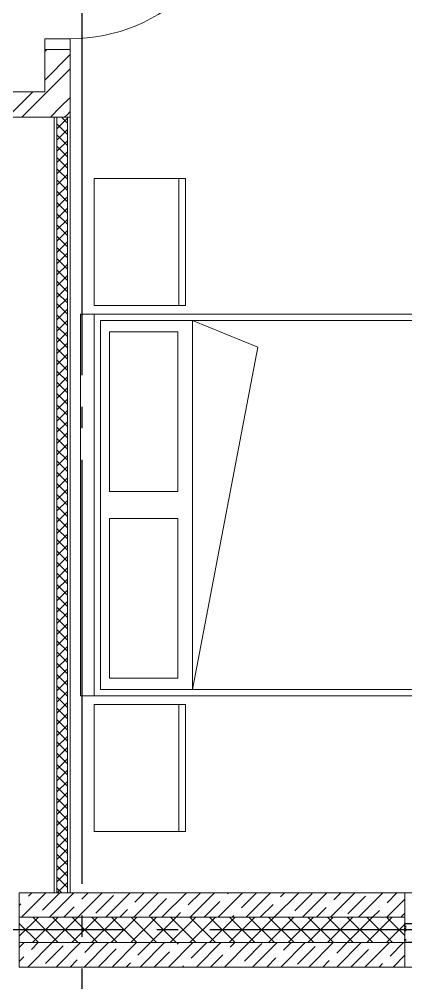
# Model space of a CAD drawing. Header units: millimetres. Extents: x 53645 to 137188, y 78097 to 135533.
# Drawn here: x 121883 to 123707, y 104205 to 108751 of the extents above; entities that cross this region are included whole.
import ezdxf

# ---------------------------------------------------------------- set-up
doc = ezdxf.new("R2010")
doc.units = ezdxf.units.MM
doc.linetypes.add('CONTI', pattern=[0])
doc.linetypes.add('GOST2.303 5', pattern=[24, 20, -1.5, 1, -1.5])
doc.layers.add('axis_dim', color=40, linetype='CONTI')
doc.layers.add('PVC', color=7, linetype='Continuous')
for name, color, linetype, lineweight in [('doors_windows', 4, 'Continuous', 5), ('furniture', 36, 'Continuous', 0), ('Wall2', 5, 'Continuous', 5)]:
    doc.layers.add(name, color=color, linetype=linetype, lineweight=lineweight)

# ---------------------------------------------------------------- blocks, each defined once
blk = doc.blocks.new('2')
at = {"color": 0, "ltscale": 20}
for p, q in [((63.5, 1540.9), (463.5, 1540.9)), ((63.5, 940.9), (63.5, 1540.9)), ((463.5, 940.9), (463.5, 1540.9)), ((63.5, 940.9), (463.5, 940.9)), ((0, 900), (0, -900)), ((0, 900), (63.5, 900)), ((63.5, 900), (63.5, -900)), ((2063.5, 900), (63.5, 900)), ((63.5, 900), (463.5, 900)), ((93.5, 870), (93.5, -870)), ((1933.5, 870), (93.5, 870)), ((528.4, -870), (528.4, 870)), ((836.6, 745.2), (528.4, 870)), ((2063.5, -900), (2063.5, 900)), ((136.4, 63.4), (136.4, 817.8)), ((136.4, 817.8), (458, 817.8)), ((458, 817.8), (458, 63.4)), ((528.4, -870), (836.6, 745.2)), ((2033.5, -770), (2033.5, 770)), ((136.4, 63.4), (458, 63.4)), ((136.4, -63.4), (136.4, -817.8)), ((136.4, -63.4), (458, -63.4)), ((458, -817.8), (458, -63.4)), ((136.4, -817.8), (458, -817.8)), ((0, -900), (63.5, -900)), ((63.5, -900), (2063.5, -900)), ((93.5, -870), (1933.5, -870)), ((63.5, -940.8), (463.5, -940.8)), ((63.5, -940.8), (63.5, -1540.8)), ((463.5, -940.8), (463.5, -1540.8)), ((63.5, -1540.8), (463.5, -1540.8))]:
    blk.add_line(p, q, dxfattribs=at)
for points in [[(463.5, 1540.9), (494.9, 1540.9), (494.9, 940.9), (463.5, 940.9)], [(463.5, -940.8), (494.9, -940.8), (494.9, -1540.8), (463.5, -1540.8)]]:
    blk.add_lwpolyline(points, close=True, dxfattribs=at)
for centre, start, end in [((1933.5, 770), 0, 90), ((1933.5, -770), 270, 0)]:
    blk.add_arc(centre, 100, start, end, dxfattribs=at)
blk = doc.blocks.new('*U56')
at = {"layer": 'PVC'}
for points in [[(1928.2, 0), (1999.9, 0, -0.414214), (2000.4, -0.5), (2000.4, -2.4), (2000.4, -2.7), (1998.9, -4.2), (1998.4, -4.2, -0.414214), (1997.9, -3.7), (1997.9, -3.3, -0.198912), (1997.9, -3.2), (1998.6, -2.5, 0.700208), (1998.3, -2), (1994.1, -2.4, 0.388879)], [(1994.1, -12), (1998, -12.3, 0.700208), (1998.3, -11.8), (1997.9, -11.4, -0.198912), (1997.9, -11.3), (1997.9, -10.9, -0.414214), (1998.4, -10.4), (1998.9, -10.4), (2000.4, -11.9), (2000.4, -14.4), (1998.9, -15.9), (1998.4, -15.9, -0.414214), (1997.9, -15.4), (1997.9, -15, -0.198912), (1997.9, -14.9), (1998.3, -14.5, 0.700208), (1998, -14), (1994.1, -14.3, 0.388879)], [(1994.1, -55.7), (1998, -56, 0.700208), (1998.3, -55.5), (1997.9, -55.1, -0.198912), (1997.9, -55), (1997.9, -54.6, -0.414214), (1998.4, -54.1), (1998.9, -54.1), (2000.4, -55.6), (2000.4, -58.1), (1998.9, -59.6), (1998.4, -59.6, -0.414214), (1997.9, -59.1), (1997.9, -58.7, -0.198912), (1997.9, -58.6), (1998.3, -58.2, 0.700208), (1998, -57.7), (1994.1, -58, 0.388879)], [(1994.1, -67.6), (1998.3, -68, 0.700208), (1998.6, -67.5), (1997.9, -66.8, -0.198912), (1997.9, -66.7), (1997.9, -66.3, -0.414214), (1998.4, -65.8), (1998.9, -65.8), (2000.4, -67.3), (2000.4, -67.6), (2000.4, -69.5, -0.414214), (1999.9, -70), (1994.2, -70, 0.414214)], [(1994.2, -75.4), (1999.9, -75.4, -0.414214), (2000.4, -75.9), (2000.4, -78.1), (1998.9, -79.6), (1998.4, -79.6, -0.414214), (1997.9, -79.1), (1997.9, -78.7, -0.198912), (1997.9, -78.6), (1998.6, -77.9, 0.700208), (1998.3, -77.4), (1994.1, -77.8, 0.388879)], [(1994.1, -87.6), (1998.3, -88, 0.700208), (1998.6, -87.5), (1997.9, -86.8, -0.198912), (1997.9, -86.7), (1997.9, -86.3, -0.414214), (1998.4, -85.8), (1998.9, -85.8), (2000.4, -87.3), (2000.4, -87.6), (2000.4, -89.5, -0.414214), (1999.9, -90), (1955.1, -90)]]:
    blk.add_lwpolyline(points, format="xyb", dxfattribs=at)
blk = doc.blocks.new('*U72')
at = {"color": 0, "linetype": 'ByBlock', "ltscale": 10}
blk.add_lwpolyline([(-50, 0), (-50, 810, 0.414214), (-860, 0)], format="xyb", dxfattribs=at)
at = {"color": 0}
for points in [[(-910, 0), (-860, 0), (-860, -120), (-910, -120)], [(-50, 0), (0, 0), (0, -120), (-50, -120)]]:
    blk.add_lwpolyline(points, close=True, dxfattribs=at)

msp = doc.modelspace()

# ---------------------------------------------------------------- linework, layer by layer
at = {"layer": 'axis_dim', "linetype": 'GOST2.303 5', "lineweight": 25, "ltscale": 100}
for points in [[(122177.3, 113871.7), (122177.3, 102826.2)], [(127181.9, 104453.9), (108766.7, 104453.9)]]:
    msp.add_lwpolyline(points, dxfattribs=at)
at = {"layer": 'doors_windows', "lineweight": 20, "ltscale": 50}
msp.add_lwpolyline([(125702.3, 104628.9), (123702.3, 104628.9), (123702.3, 104278.9), (125702.3, 104278.9)], close=True, dxfattribs=at)
at = {"layer": 'Wall2', "ltscale": 100}
for points in [[(122002.7, 108599.2), (122012.5, 108608.9)], [(122002.7, 108408.9), (122002.7, 108608.9)], [(122002.7, 108608.9), (122122.7, 108608.9)], [(122002.7, 108464.5), (122122.7, 108584.5)], [(122122.7, 108608.9), (122122.7, 108288.9)], [(122008.6, 108403), (122122.7, 108517.1)], [(120813.6, 108408.9), (122002.7, 108408.9)], [(121827.2, 108288.9), (121947.2, 108408.9)], [(121894.5, 108288.9), (122008.6, 108403)], [(122075.9, 108335.7), (122122.7, 108382.4)], [(122029.2, 108288.9), (122075.9, 108335.7)], [(122096.6, 108288.9), (122109.6, 108302)], [(122109.6, 108302), (122122.7, 108315.1)], [(122122.7, 108288.9), (120813.6, 108288.9)], [(122047.7, 104628.9), (122047.7, 108288.9)], [(122047.7, 108288.9), (122060.2, 108288.9)], [(122060.2, 108288.9), (122060.2, 104628.9)], [(122060.2, 104628.9), (122060.2, 108288.9)], [(122060.2, 108288.9), (122110.2, 108288.9)], [(122110.2, 108288.9), (122110.2, 104628.9)], [(122110.2, 104628.9), (122110.2, 108288.9)], [(122110.2, 108288.9), (122122.7, 108288.9)], [(122122.7, 108288.9), (122122.7, 104628.9)], [(123702.7, 104628.9), (121882.7, 104628.9)], [(121882.7, 104628.9), (121882.7, 104513.9)], [(121893.3, 104513.9), (122008.3, 104628.9)], [(121926.3, 104613.2), (121942, 104628.9)], [(121992.6, 104546.9), (122074.6, 104628.9)], [(122025.9, 104513.9), (122140.9, 104628.9)], [(122060.2, 104628.9), (122047.7, 104628.9)], [(122110.2, 104628.9), (122060.2, 104628.9)], [(122060.2, 104628.9), (122060.2, 104628.9)], [(122122.7, 104628.9), (122110.2, 104628.9)], [(122158.5, 104513.9), (122273.5, 104628.9)], [(122177.6, 104599.3), (122207.2, 104628.9)], [(122243.9, 104533), (122326.7, 104615.9)], [(122291.1, 104513.9), (122406.1, 104628.9)], [(122423.7, 104513.9), (122538.7, 104628.9)], [(122428.8, 104585.4), (122472.4, 104628.9)], [(122556.2, 104513.9), (122671.2, 104628.9)], [(122680.1, 104571.5), (122737.5, 104628.9)], [(122688.8, 104513.9), (122803.8, 104628.9)], [(122821.4, 104513.9), (122936.4, 104628.9)], [(122865, 104623.8), (122870.1, 104628.9)], [(122931.3, 104557.5), (123002.7, 104628.9)], [(122954, 104513.9), (123069, 104628.9)], [(123086.6, 104513.9), (123201.6, 104628.9)], [(123116.3, 104609.9), (123135.3, 104628.9)], [(123182.6, 104543.6), (123265.4, 104626.5)], [(123219.2, 104513.9), (123334.2, 104628.9)], [(123351.7, 104513.9), (123466.7, 104628.9)], [(123367.5, 104596), (123400.5, 104628.9)], [(123433.8, 104529.7), (123516.7, 104612.6)], [(123484.3, 104513.9), (123599.3, 104628.9)], [(123618.8, 104582.1), (123665.6, 104628.9)], [(123702.7, 104513.9), (123702.7, 104628.9)], [(121882.7, 104569.6), (121890.5, 104577.4)], [(122495.1, 104519.1), (122578, 104602)], [(122755.1, 104513.9), (122829.2, 104588)], [(123020.3, 104513.9), (123080.5, 104574.1)], [(123616.9, 104513.9), (123702.7, 104599.7)], [(122092.2, 104513.9), (122141.8, 104563.5)], [(122357.4, 104513.9), (122393, 104549.6)], [(122622.5, 104513.9), (122644.3, 104535.7)], [(122887.7, 104513.9), (122895.5, 104521.7)], [(123285.5, 104513.9), (123331.7, 104560.2)], [(123550.6, 104513.9), (123583, 104546.3)], [(123685, 104515.8), (123702.7, 104533.4)], [(121882.7, 104423.7), (121972.9, 104513.9)], [(123702.7, 104513.9), (121882.7, 104513.9)], [(121882.7, 104513.9), (121882.7, 104393.9)], [(121882.7, 104513.9), (123702.7, 104513.9)], [(121973.3, 104393.9), (121882.7, 104484.5)], [(121945.7, 104393.9), (122065.7, 104513.9)], [(122066.1, 104393.9), (121946.1, 104513.9)], [(122038.5, 104393.9), (122158.5, 104513.9)], [(122158.9, 104393.9), (122038.9, 104513.9)], [(122131.3, 104393.9), (122251.3, 104513.9)], [(122251.7, 104393.9), (122131.7, 104513.9)], [(122224.1, 104393.9), (122344.1, 104513.9)], [(122344.5, 104393.9), (122224.5, 104513.9)], [(122316.9, 104393.9), (122436.9, 104513.9)], [(122437.3, 104393.9), (122317.3, 104513.9)], [(122409.7, 104393.9), (122529.7, 104513.9)], [(122530.1, 104393.9), (122410.1, 104513.9)], [(122502.5, 104393.9), (122622.5, 104513.9)], [(122622.9, 104393.9), (122502.9, 104513.9)], [(122595.3, 104393.9), (122715.3, 104513.9)], [(122715.7, 104393.9), (122595.7, 104513.9)], [(122688.2, 104393.9), (122808.2, 104513.9)], [(122808.5, 104393.9), (122688.5, 104513.9)], [(122781, 104393.9), (122901, 104513.9)], [(122901.3, 104393.9), (122781.3, 104513.9)], [(122873.8, 104393.9), (122993.8, 104513.9)], [(122994.2, 104393.9), (122874.2, 104513.9)], [(122966.6, 104393.9), (123086.6, 104513.9)], [(123087, 104393.9), (122967, 104513.9)], [(123059.4, 104393.9), (123179.4, 104513.9)], [(123179.8, 104393.9), (123059.8, 104513.9)], [(123152.2, 104393.9), (123272.2, 104513.9)], [(123272.6, 104393.9), (123152.6, 104513.9)], [(123245, 104393.9), (123365, 104513.9)], [(123365.4, 104393.9), (123245.4, 104513.9)], [(123337.8, 104393.9), (123457.8, 104513.9)], [(123458.2, 104393.9), (123338.2, 104513.9)], [(123430.6, 104393.9), (123550.6, 104513.9)], [(123551, 104393.9), (123431, 104513.9)], [(123523.4, 104393.9), (123643.4, 104513.9)], [(123643.8, 104393.9), (123523.8, 104513.9)], [(123616.2, 104393.9), (123702.7, 104480.4)], [(123702.7, 104427.9), (123616.6, 104513.9)], [(123702.7, 104393.9), (123702.7, 104513.9)], [(121882.7, 104370.7), (121905.9, 104393.9)], [(123702.7, 104393.9), (121882.7, 104393.9)], [(121882.7, 104393.9), (121882.7, 104278.9)], [(121882.7, 104393.9), (123702.7, 104393.9)], [(121923.5, 104278.9), (122038.5, 104393.9)], [(121940.3, 104362), (121972.2, 104393.9)], [(122056.1, 104278.9), (122171.1, 104393.9)], [(122188.7, 104278.9), (122303.7, 104393.9)], [(122191.5, 104348.1), (122237.4, 104393.9)], [(122321.2, 104278.9), (122436.2, 104393.9)], [(122442.7, 104334.1), (122502.5, 104393.9)], [(122453.8, 104278.9), (122568.8, 104393.9)], [(122586.4, 104278.9), (122701.4, 104393.9)], [(122627.7, 104386.5), (122635.1, 104393.9)], [(122694, 104320.2), (122767.7, 104393.9)], [(122719, 104278.9), (122834, 104393.9)], [(122851.6, 104278.9), (122966.6, 104393.9)], [(122878.9, 104372.6), (122900.3, 104393.9)], [(122945.2, 104306.3), (123028.1, 104389.2)], [(122984.2, 104278.9), (123099.2, 104393.9)], [(123116.7, 104278.9), (123231.7, 104393.9)], [(123130.2, 104358.7), (123165.5, 104393.9)], [(123249.3, 104278.9), (123364.3, 104393.9)], [(123381.4, 104344.8), (123430.6, 104393.9)], [(123381.9, 104278.9), (123496.9, 104393.9)], [(123514.5, 104278.9), (123629.5, 104393.9)], [(123632.7, 104330.8), (123695.8, 104393.9)], [(123702.7, 104278.9), (123702.7, 104393.9)], [(122006.5, 104295.7), (122089.4, 104378.6)], [(122257.8, 104281.8), (122340.7, 104364.6)], [(122520.1, 104278.9), (122591.9, 104350.7)], [(123196.5, 104292.4), (123279.3, 104375.2)], [(123448.2, 104278.9), (123530.6, 104361.3)], [(121882.7, 104304.4), (121904.5, 104326.2)], [(122122.4, 104278.9), (122155.7, 104312.3)], [(122387.5, 104278.9), (122406.9, 104298.3)], [(122785.3, 104278.9), (122843.1, 104336.8)], [(123050.5, 104278.9), (123094.4, 104322.9)], [(123315.6, 104278.9), (123345.6, 104309)], [(123580.8, 104278.9), (123596.9, 104295)], [(123647.1, 104278.9), (123702.7, 104334.6)], [(121882.7, 104278.9), (123702.7, 104278.9)], [(122652.7, 104278.9), (122658.2, 104284.4)]]:
    msp.add_lwpolyline(points, dxfattribs=at)
at = {"layer": 'Wall2', "lineweight": 0, "ltscale": 100}
for points in [[(122060.2, 108287), (122062.1, 108288.9)], [(122060.2, 108234), (122110.2, 108284)], [(122110.2, 108208), (122060.2, 108258)], [(122110.2, 108261), (122082.3, 108288.9)], [(122060.2, 108181), (122110.2, 108231)], [(122110.2, 108155), (122060.2, 108205)], [(122060.2, 108127.9), (122110.2, 108177.9)], [(122110.2, 108101.9), (122060.2, 108151.9)], [(122060.2, 108074.9), (122110.2, 108124.9)], [(122110.2, 108048.9), (122060.2, 108098.9)], [(122060.2, 108021.9), (122110.2, 108071.9)], [(122110.2, 107995.9), (122060.2, 108045.9)], [(122060.2, 107968.8), (122110.2, 108018.8)], [(122110.2, 107942.8), (122060.2, 107992.8)], [(122060.2, 107915.8), (122110.2, 107965.8)], [(122110.2, 107889.8), (122060.2, 107939.8)], [(122060.2, 107862.8), (122110.2, 107912.8)], [(122110.2, 107836.8), (122060.2, 107886.8)], [(122060.2, 107809.7), (122110.2, 107859.7)], [(122110.2, 107783.7), (122060.2, 107833.7)], [(122060.2, 107756.7), (122110.2, 107806.7)], [(122110.2, 107730.7), (122060.2, 107780.7)], [(122060.2, 107703.7), (122110.2, 107753.7)], [(122110.2, 107677.7), (122060.2, 107727.7)], [(122060.2, 107650.6), (122110.2, 107700.6)], [(122110.2, 107624.6), (122060.2, 107674.6)], [(122060.2, 107597.6), (122110.2, 107647.6)], [(122110.2, 107571.6), (122060.2, 107621.6)], [(122060.2, 107544.6), (122110.2, 107594.6)], [(122110.2, 107518.6), (122060.2, 107568.6)], [(122060.2, 107491.5), (122110.2, 107541.5)], [(122110.2, 107465.5), (122060.2, 107515.5)], [(122060.2, 107438.5), (122110.2, 107488.5)], [(122110.2, 107412.5), (122060.2, 107462.5)], [(122060.2, 107385.5), (122110.2, 107435.5)], [(122110.2, 107359.5), (122060.2, 107409.5)], [(122060.2, 107332.4), (122110.2, 107382.4)], [(122110.2, 107306.4), (122060.2, 107356.4)], [(122060.2, 107279.4), (122110.2, 107329.4)], [(122110.2, 107253.4), (122060.2, 107303.4)], [(122060.2, 107226.4), (122110.2, 107276.4)], [(122110.2, 107200.4), (122060.2, 107250.4)], [(122060.2, 107173.3), (122110.2, 107223.3)], [(122110.2, 107147.3), (122060.2, 107197.3)], [(122060.2, 107120.3), (122110.2, 107170.3)], [(122110.2, 107094.3), (122060.2, 107144.3)], [(122060.2, 107067.3), (122110.2, 107117.3)], [(122110.2, 107041.3), (122060.2, 107091.3)], [(122060.2, 107014.2), (122110.2, 107064.2)], [(122110.2, 106988.2), (122060.2, 107038.2)], [(122060.2, 106961.2), (122110.2, 107011.2)], [(122110.2, 106935.2), (122060.2, 106985.2)], [(122060.2, 106908.2), (122110.2, 106958.2)], [(122110.2, 106882.2), (122060.2, 106932.2)], [(122060.2, 106855.1), (122110.2, 106905.1)], [(122110.2, 106829.1), (122060.2, 106879.1)], [(122060.2, 106802.1), (122110.2, 106852.1)], [(122110.2, 106776.1), (122060.2, 106826.1)], [(122060.2, 106749.1), (122110.2, 106799.1)], [(122110.2, 106723.1), (122060.2, 106773.1)], [(122060.2, 106696), (122110.2, 106746)], [(122110.2, 106670), (122060.2, 106720)], [(122060.2, 106643), (122110.2, 106693)], [(122110.2, 106617), (122060.2, 106667)], [(122060.2, 106590), (122110.2, 106640)], [(122110.2, 106564), (122060.2, 106614)], [(122060.2, 106536.9), (122110.2, 106586.9)], [(122110.2, 106510.9), (122060.2, 106560.9)], [(122060.2, 106483.9), (122110.2, 106533.9)], [(122110.2, 106457.9), (122060.2, 106507.9)], [(122060.2, 106430.9), (122110.2, 106480.9)], [(122110.2, 106404.9), (122060.2, 106454.9)], [(122060.2, 106377.8), (122110.2, 106427.8)], [(122110.2, 106351.8), (122060.2, 106401.8)], [(122060.2, 106324.8), (122110.2, 106374.8)], [(122110.2, 106298.8), (122060.2, 106348.8)], [(122060.2, 106271.8), (122110.2, 106321.8)], [(122110.2, 106245.8), (122060.2, 106295.8)], [(122060.2, 106218.7), (122110.2, 106268.7)], [(122110.2, 106192.7), (122060.2, 106242.7)], [(122060.2, 106165.7), (122110.2, 106215.7)], [(122110.2, 106139.7), (122060.2, 106189.7)], [(122060.2, 106112.7), (122110.2, 106162.7)], [(122110.2, 106086.7), (122060.2, 106136.7)], [(122060.2, 106059.6), (122110.2, 106109.6)], [(122110.2, 106033.6), (122060.2, 106083.6)], [(122060.2, 106006.6), (122110.2, 106056.6)], [(122110.2, 105980.6), (122060.2, 106030.6)], [(122060.2, 105953.6), (122110.2, 106003.6)], [(122110.2, 105927.6), (122060.2, 105977.6)], [(122060.2, 105900.5), (122110.2, 105950.5)], [(122110.2, 105874.5), (122060.2, 105924.5)], [(122060.2, 105847.5), (122110.2, 105897.5)], [(122110.2, 105821.5), (122060.2, 105871.5)], [(122060.2, 105794.5), (122110.2, 105844.5)], [(122110.2, 105768.5), (122060.2, 105818.5)], [(122060.2, 105741.4), (122110.2, 105791.4)], [(122110.2, 105715.4), (122060.2, 105765.4)], [(122060.2, 105688.4), (122110.2, 105738.4)], [(122110.2, 105662.4), (122060.2, 105712.4)], [(122060.2, 105635.4), (122110.2, 105685.4)], [(122110.2, 105609.4), (122060.2, 105659.4)], [(122060.2, 105582.3), (122110.2, 105632.3)], [(122110.2, 105556.3), (122060.2, 105606.3)], [(122060.2, 105529.3), (122110.2, 105579.3)], [(122110.2, 105503.3), (122060.2, 105553.3)], [(122060.2, 105476.3), (122110.2, 105526.3)], [(122110.2, 105450.3), (122060.2, 105500.3)], [(122060.2, 105423.2), (122110.2, 105473.2)], [(122110.2, 105397.2), (122060.2, 105447.2)], [(122060.2, 105370.2), (122110.2, 105420.2)], [(122110.2, 105344.2), (122060.2, 105394.2)], [(122060.2, 105317.2), (122110.2, 105367.2)], [(122110.2, 105291.2), (122060.2, 105341.2)], [(122060.2, 105264.1), (122110.2, 105314.1)], [(122110.2, 105238.1), (122060.2, 105288.1)], [(122060.2, 105211.1), (122110.2, 105261.1)], [(122110.2, 105185.1), (122060.2, 105235.1)], [(122060.2, 105158.1), (122110.2, 105208.1)], [(122110.2, 105132.1), (122060.2, 105182.1)], [(122060.2, 105105), (122110.2, 105155)], [(122110.2, 105079), (122060.2, 105129)], [(122060.2, 105052), (122110.2, 105102)], [(122110.2, 105026), (122060.2, 105076)], [(122060.2, 104999), (122110.2, 105049)], [(122110.2, 104973), (122060.2, 105023)], [(122060.2, 104945.9), (122110.2, 104995.9)], [(122110.2, 104919.9), (122060.2, 104969.9)], [(122060.2, 104892.9), (122110.2, 104942.9)], [(122110.2, 104866.9), (122060.2, 104916.9)], [(122060.2, 104839.9), (122110.2, 104889.9)], [(122110.2, 104813.9), (122060.2, 104863.9)], [(122060.2, 104786.8), (122110.2, 104836.8)], [(122110.2, 104760.8), (122060.2, 104810.8)], [(122060.2, 104733.8), (122110.2, 104783.8)], [(122110.2, 104707.8), (122060.2, 104757.8)], [(122060.2, 104680.8), (122110.2, 104730.8)], [(122110.2, 104654.8), (122060.2, 104704.8)], [(122061.4, 104628.9), (122110.2, 104677.7)], [(122083, 104628.9), (122060.2, 104651.7)]]:
    msp.add_lwpolyline(points, dxfattribs=at)

# ---------------------------------------------------------------- block references
at = {"ltscale": 100, "rotation": 180}
msp.add_blockref('*U56', (125702.3, 104393.9), dxfattribs=at)
at = {"layer": 'doors_windows', "color": 0, "xscale": -1, "rotation": 270}
msp.add_blockref('*U72', (122122.7, 109518.9), dxfattribs=at)
at = {"layer": 'furniture'}
msp.add_blockref('2', (122172.3, 106458.9), dxfattribs=at)

doc.saveas('drawing.dxf')
